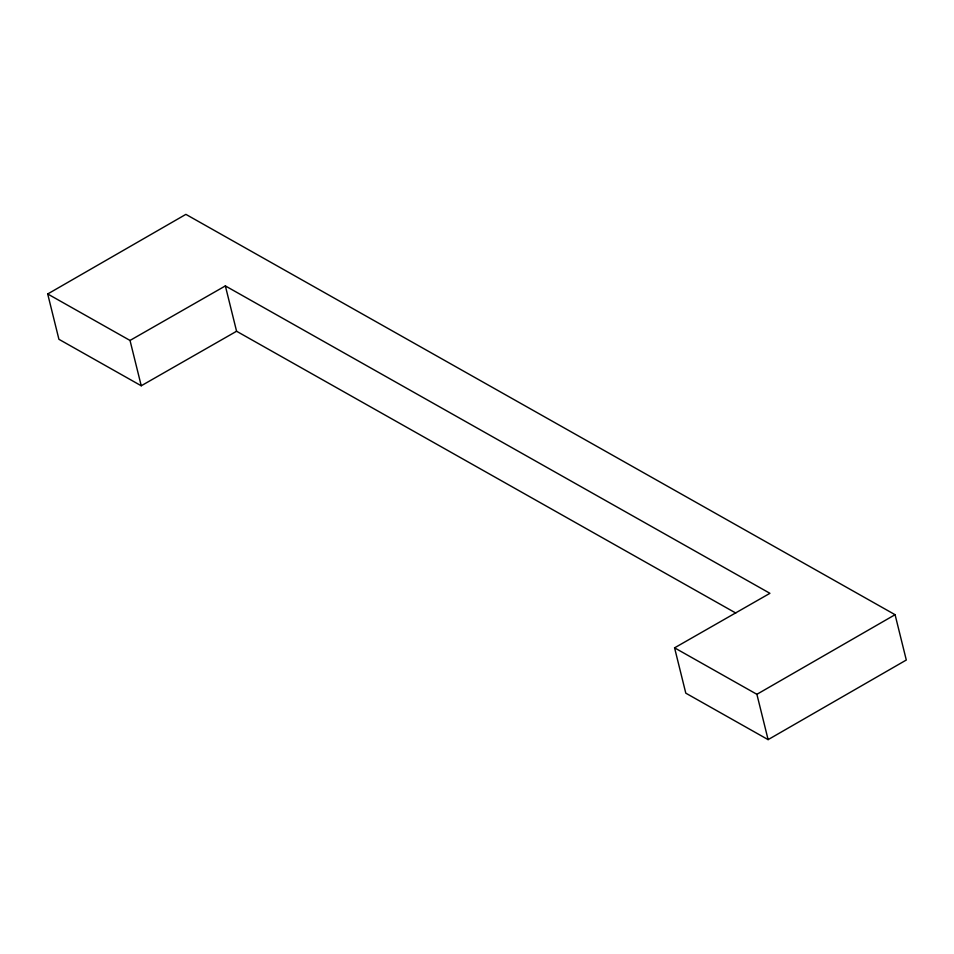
<?xml version="1.0" encoding="UTF-8"?>
<svg xmlns="http://www.w3.org/2000/svg" width="954" height="954" viewBox="0 0 954 954"><rect width="100%" height="100%" fill="white"/><g stroke="black" fill="none" stroke-linecap="round" stroke-linejoin="round"><path stroke-width="1.43" d="M47.7 293.975L185.887 214.364L895.079 614.698L906.3 660.025L768.113 739.636L685.795 693.164L674.573 647.838L769.926 593.316L225.359 285.914L130.018 340.447L47.7 293.975L58.921 339.302L141.24 385.774L236.58 331.253L735.761 613.028M674.573 647.838L756.892 694.309L895.079 614.698M756.892 694.309L768.113 739.636M225.359 285.914L236.58 331.253M130.018 340.447L141.24 385.774"/></g></svg>
